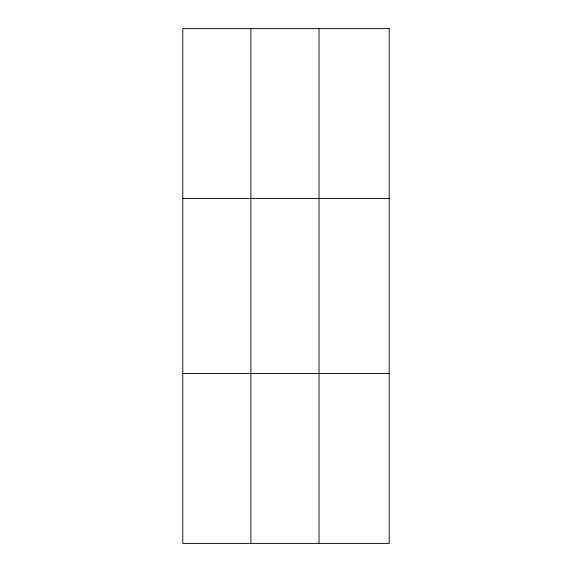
<?xml version="1.0" encoding="UTF-8"?>
<svg xmlns="http://www.w3.org/2000/svg" width="572" height="572" viewBox="0 0 572 572"><rect width="100%" height="100%" fill="white"/><g stroke="black" fill="none" stroke-linecap="round" stroke-linejoin="round"><path stroke-width="0.86" d="M250.908 28.6L250.908 543.4M319.026 28.6L319.026 543.4M182.797 198.484L389.203 198.484M182.797 373.516L389.203 373.516M389.203 28.6L389.203 543.4L182.797 543.4L182.797 28.6L389.203 28.6"/></g></svg>
